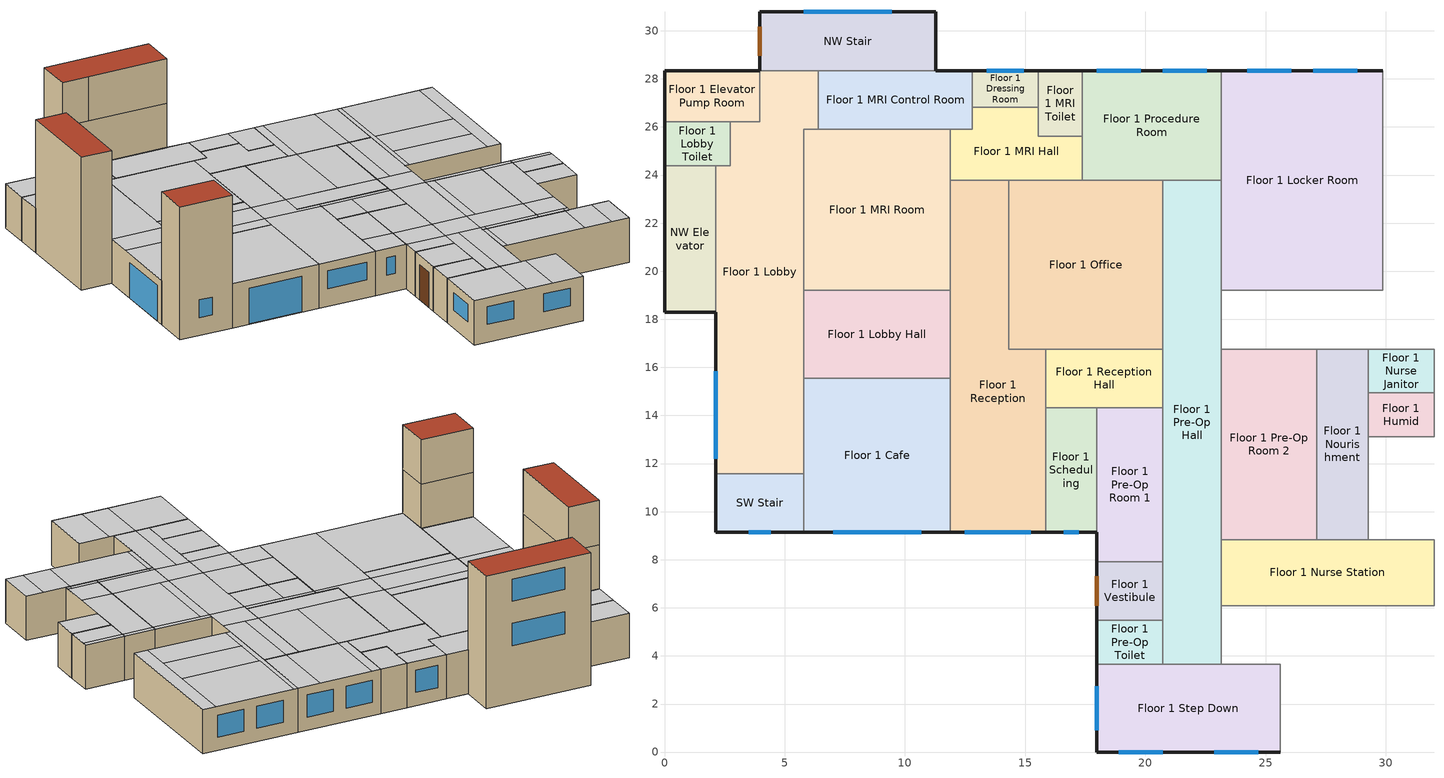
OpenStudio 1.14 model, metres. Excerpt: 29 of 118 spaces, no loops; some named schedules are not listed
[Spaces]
Floor 1 Vestibule
 floor ground: 20.73,7.92 20.73,5.49 17.98,5.49 17.98,7.92 z0
 wall outside: 17.98,7.92 17.98,5.49 z0:3.05
 wall to Floor 1 Pre-Op Hall: 20.73,5.49 20.73,7.92 z0:3.05
 wall to Floor 1 Pre-Op Room 1: 20.73,7.92 17.98,7.92 z0:3.05
 wall to Floor 1 Pre-Op Toilet: 17.98,5.49 20.73,5.49 z0:3.05
 door: 17.98,7.32 17.98,6.1 z0:2.44
 ceiling to Floor 2 Exam 1: 20.73,5.49 20.73,7.92 17.98,7.92 17.98,5.49 z3.05
Floor 1 Lobby
 floor ground: 6.4,28.35 6.4,25.91 5.79,25.91 5.79,11.58 2.13,11.58 2.13,24.38 2.74,24.38 2.74,26.21 3.96,26.21 3.96,28.35 z0
 wall outside: 2.13,18.29 2.13,11.58 z0:3.05
 wall to SW Stair: 2.13,11.58 5.79,11.58 z0:3.05
 wall to Floor 1 MRI Room: 5.79,19.2 5.79,25.91 6.4,25.91 z0:3.05
 wall to Floor 1 Elevator Pump Room: 3.96,28.35 3.96,26.21 2.74,26.21 z0:3.05
 wall to Floor 1 Lobby Toilet: 2.74,26.21 2.74,24.38 2.13,24.38 z0:3.05
 wall to Floor 1 MRI Control Room: 6.4,25.91 6.4,28.35 z0:3.05
 wall to Floor 1 Cafe: 5.79,11.58 5.79,15.54 z0:3.05
 wall to Floor 1 Lobby Hall: 5.79,15.54 5.79,19.2 z0:3.05
 wall to NW Stair: 6.4,28.35 3.96,28.35 z0:3.05
 wall to NW Elevator: 2.13,24.38 2.13,18.29 z0:3.05
 window: 2.13,15.85 2.13,12.19 z0.03:2.46
 ceiling to Floor 2 Work Hall: 5.79,16.46 5.79,18.29 2.13,18.29 2.13,16.46 z3.05
 ceiling to Floor 2 Work: 5.79,18.29 5.79,25.91 6.4,25.91 6.4,28.35 3.96,28.35 3.96,26.21 2.74,26.21 2.74,24.38 2.13,24.38 2.13,18.29 z3.05
 ceiling to Floor 2 Reception: 5.79,11.58 5.79,16.46 2.13,16.46 2.13,11.58 z3.05
Floor 1 Scheduling
 floor ground: 17.98,14.33 17.98,9.14 15.85,9.14 15.85,14.33 z0
 wall outside: 15.85,9.14 17.98,9.14 z0:3.05
 wall to Floor 1 Reception: 15.85,14.33 15.85,9.14 z0:3.05
 wall to Floor 1 Pre-Op Room 1: 17.98,9.14 17.98,14.33 z0:3.05
 wall to Floor 1 Reception Hall: 17.98,14.33 15.85,14.33 z0:3.05
 window: 16.61,9.14 17.22,9.14 z1.22:2.44
 ceiling to Floor 2 Reception Toilet: 17.98,10.97 17.98,14.33 15.85,14.33 15.85,10.97 z3.05
 ceiling to Floor 2 Reception Hall: 17.98,9.14 17.98,10.97 15.85,10.97 15.85,9.14 z3.05
SW Stair
 floor ground: 5.79,11.58 5.79,9.14 2.13,9.14 2.13,11.58 z0
 wall outside: 2.13,11.58 2.13,9.14 5.79,9.14 z0:9.14
 wall to Floor 3 Undeveloped 2: 5.79,9.14 5.79,11.58 2.13,11.58 z6.1:9.14
 wall to Floor 1 Cafe: 5.79,9.14 5.79,11.58 z0:3.05
 wall to Floor 2 Reception: 5.79,9.14 5.79,11.58 2.13,11.58 z3.05:6.1
 window: 3.51,9.14 4.42,9.14 z1.22:2.44
 roof outside: 5.79,9.14 5.79,11.58 2.13,11.58 2.13,9.14 z9.14
Floor 1 Lobby Hall
 floor ground: 11.89,19.2 11.89,15.54 5.79,15.54 5.79,19.2 z0
 wall to Floor 1 MRI Room: 11.89,19.2 5.79,19.2 z0:3.05
 wall to Floor 1 Cafe: 5.79,15.54 11.89,15.54 z0:3.05
 wall to Floor 1 Reception: 11.89,15.54 11.89,19.2 z0:3.05
 ceiling to Floor 2 Work Hall: 11.89,16.46 11.89,18.29 5.79,18.29 5.79,16.46 z3.05
 ceiling to Floor 2 Work: 11.89,18.29 11.89,19.2 5.79,19.2 5.79,18.29 z3.05
 ceiling to Floor 2 Reception: 11.89,15.54 11.89,16.46 5.79,16.46 5.79,15.54 z3.05
Floor 1 Pre-Op Room 1
 floor ground: 20.73,14.33 20.73,7.92 17.98,7.92 17.98,14.33 z0
 wall outside: 17.98,9.14 17.98,7.92 z0:3.05
 wall to Floor 1 Reception Hall: 20.73,14.33 17.98,14.33 z0:3.05
 wall to Floor 1 Pre-Op Hall: 20.73,7.92 20.73,14.33 z0:3.05
 ceiling to Floor 2 Scheduling 2: 20.73,10.97 20.73,14.33 17.98,14.33 17.98,10.97 z3.05
 ceiling to Floor 2 Reception Hall: 20.73,9.14 20.73,10.97 17.98,10.97 17.98,9.14 z3.05
 ceiling to Floor 2 Exam 1: 20.73,7.92 20.73,9.14 17.98,9.14 17.98,7.92 z3.05
Floor 1 MRI Hall
 floor ground: 15.54,26.82 15.54,25.6 17.37,25.6 17.37,23.77 11.89,23.77 11.89,25.91 12.8,25.91 12.8,26.82 z0
 wall to Floor 1 MRI Toilet: 17.37,25.6 15.54,25.6 15.54,26.82 z0:3.05
 wall to Floor 1 Dressing Room: 15.54,26.82 12.8,26.82 z0:3.05
 wall to Floor 1 Office: 14.33,23.77 17.37,23.77 z0:3.05
 wall to Floor 1 MRI Room: 11.89,25.91 11.89,23.77 z0:3.05
 wall to Floor 1 MRI Control Room: 12.8,26.82 12.8,25.91 11.89,25.91 z0:3.05
 wall to Floor 1 Reception: 11.89,23.77 14.33,23.77 z0:3.05
 wall to Floor 1 Procedure Room: 17.37,23.77 17.37,25.6 z0:3.05
 ceiling to Floor 2 Work: 17.37,23.77 17.37,25.6 15.54,25.6 15.54,26.82 12.8,26.82 12.8,25.91 11.89,25.91 11.89,23.77 z3.05
Floor 1 Pre-Op Hall
 floor ground: 23.16,23.77 23.16,3.66 20.73,3.66 20.73,23.77 z0
 wall to Floor 1 Nurse Hall: 23.16,3.66 23.16,6.1 z0:3.05
 wall to Floor 1 Office: 20.73,23.77 20.73,16.76 z0:3.05
 wall to Floor 1 Locker Room Hall: 23.16,16.76 23.16,19.2 z0:3.05
 wall to Floor 1 Pre-Op Room 2: 23.16,8.84 23.16,16.76 z0:3.05
 wall to Floor 1 Procedure Room: 23.16,23.77 20.73,23.77 z0:3.05
 wall to Floor 1 Nurse Station: 23.16,6.1 23.16,8.84 z0:3.05
 wall to Floor 1 Step Down: 20.73,3.66 23.16,3.66 z0:3.05
 wall to Floor 1 Locker Room: 23.16,19.2 23.16,23.77 z0:3.05
 wall to Floor 1 Pre-Op Toilet: 20.73,5.49 20.73,3.66 z0:3.05
 wall to Floor 1 Reception Hall: 20.73,16.76 20.73,14.33 z0:3.05
 ceiling to Floor 2 Exam 1: 21.64,3.66 21.64,9.14 20.73,9.14 20.73,3.66 z3.05
 ceiling to Floor 2 Exam Hall 1: 23.16,3.66 23.16,9.14 21.64,9.14 21.64,3.66 z3.05
 ceiling to Floor 2 Work Hall: 23.16,16.46 23.16,18.29 20.73,18.29 20.73,16.46 z3.05
 ceiling to Floor 2 Exam Hall 6: 23.16,18.29 23.16,23.77 21.64,23.77 21.64,18.29 z3.05
 ceiling to Floor 2 Exam 9: 21.64,18.29 21.64,23.77 20.73,23.77 20.73,18.29 z3.05
 ceiling to Floor 2 Scheduling 2: 23.16,10.97 23.16,16.46 20.73,16.46 20.73,10.97 z3.05
 ceiling to Floor 2 Reception Hall: 23.16,9.14 23.16,10.97 20.73,10.97 20.73,9.14 z3.05
NW Elevator
 floor ground: 2.13,24.38 2.13,18.29 0,18.29 0,24.38 z0
 wall outside: 0,24.38 0,18.29 2.13,18.29 z0:9.14
 wall to Floor 3 Office Toilet: 2.13,24.38 0,24.38 z6.1:9.14
 wall to Floor 1 Lobby Toilet: 2.13,24.38 0,24.38 z0:3.05
 wall to Floor 3 Elevator Hall: 2.13,18.29 2.13,24.38 z6.1:9.14
 wall to Floor 2 Work Toilet: 2.13,24.38 0,24.38 z3.05:6.1
 wall to Floor 2 Work: 2.13,18.29 2.13,24.38 z3.05:6.1
 roof outside: 2.13,18.29 2.13,24.38 0,24.38 0,18.29 z9.14
Floor 1 Reception
 floor ground: 14.33,23.77 14.33,16.76 15.85,16.76 15.85,9.14 11.89,9.14 11.89,23.77 z0
 wall outside: 11.89,9.14 15.85,9.14 z0:3.05
 wall to Floor 1 Cafe: 11.89,15.54 11.89,9.14 z0:3.05
 wall to Floor 1 Reception Hall: 15.85,14.33 15.85,16.76 z0:3.05
 wall to Floor 1 Office: 15.85,16.76 14.33,16.76 14.33,23.77 z0:3.05
 wall to Floor 1 MRI Room: 11.89,23.77 11.89,19.2 z0:3.05
 window: 12.5,9.14 15.24,9.14 z1.22:2.44
 ceiling to Floor 2 Work Hall: 15.85,16.46 15.85,16.76 14.33,16.76 14.33,18.29 11.89,18.29 11.89,16.46 z3.05
 ceiling to Floor 2 Reception: 15.85,9.14 15.85,16.46 11.89,16.46 11.89,9.14 z3.05
 ceiling to Floor 2 Work: 14.33,18.29 14.33,23.77 11.89,23.77 11.89,18.29 z3.05
NW Stair
 floor ground: 11.28,30.78 11.28,28.35 3.96,28.35 3.96,30.78 z0
 wall outside: 11.28,28.35 11.28,30.78 3.96,30.78 3.96,28.35 z0:9.14
 wall to Floor 3 Office: 5.79,28.35 11.28,28.35 z6.1:9.14
 wall to Floor 1 MRI Control Room: 6.4,28.35 11.28,28.35 z0:3.05
 wall to Floor 2 Work: 3.96,28.35 11.28,28.35 z3.05:6.1
 wall to Floor 3 Elevator Hall: 3.96,28.35 5.79,28.35 z6.1:9.14
 window: 9.45,30.78 5.79,30.78 z3.96:5.49; 9.45,30.78 5.79,30.78 z7.01:8.53
 door: 3.96,30.18 3.96,28.96 z0:2.44
 roof outside: 11.28,28.35 11.28,30.78 3.96,30.78 3.96,28.35 z9.14
Floor 1 MRI Room
 floor ground: 11.89,25.91 11.89,19.2 5.79,19.2 5.79,25.91 z0
 wall to Floor 1 MRI Control Room: 11.89,25.91 6.4,25.91 z0:3.05
 ceiling to Floor 2 Work: 11.89,19.2 11.89,25.91 5.79,25.91 5.79,19.2 z3.05
Floor 1 Procedure Room
 floor ground: 23.16,28.35 23.16,23.77 17.37,23.77 17.37,28.35 z0
 wall outside: 23.16,28.35 17.37,28.35 z0:3.05
 wall to Floor 1 Locker Room: 23.16,23.77 23.16,28.35 z0:3.05
 wall to Floor 1 Office: 17.37,23.77 20.73,23.77 z0:3.05
 wall to Floor 1 MRI Toilet: 17.37,28.35 17.37,25.6 z0:3.05
 window: 19.81,28.35 17.98,28.35 / 22.56,28.35 20.73,28.35 z0.91:2.44
 ceiling to Floor 2 Work: 17.98,23.77 17.98,28.35 17.37,28.35 17.37,23.77 z3.05
 ceiling to Floor 2 Exam Hall 6: 23.16,23.77 23.16,28.35 21.64,28.35 21.64,23.77 z3.05
 ceiling to Floor 2 Exam 9: 21.64,23.77 21.64,28.35 17.98,28.35 17.98,23.77 z3.05
Floor 1 Cafe
 floor ground: 11.89,15.54 11.89,9.14 5.79,9.14 5.79,15.54 z0
 wall outside: 5.79,9.14 11.89,9.14 z0:3.05
 window: 7.01,9.14 10.67,9.14 z0.03:2.46
 ceiling to Floor 2 Reception: 11.89,9.14 11.89,15.54 5.79,15.54 5.79,9.14 z3.05
Floor 1 Pre-Op Room 2
 floor ground: 27.13,16.76 27.13,8.84 23.16,8.84 23.16,16.76 z0
 wall to Floor 1 Nurse Station: 23.16,8.84 27.13,8.84 z0:3.05
 wall to Floor 1 Locker Room Hall: 27.13,16.76 23.16,16.76 z0:3.05
 wall to Floor 1 Nourishment: 27.13,8.84 27.13,16.76 z0:3.05
 ceiling to Floor 2 Work Hall: 27.13,16.46 27.13,16.76 23.16,16.76 23.16,16.46 z3.05
 ceiling to Floor 2 Exam Hall 1: 23.47,8.84 23.47,9.14 23.16,9.14 23.16,8.84 z3.05
 ceiling to Floor 2 Exam 2: 27.13,8.84 27.13,9.14 23.47,9.14 23.47,8.84 z3.05
 ceiling to Floor 2 Reception Hall: 27.13,9.14 27.13,10.97 23.16,10.97 23.16,9.14 z3.05
 ceiling to Floor 2 Scheduling 2: 23.77,10.97 23.77,16.46 23.16,16.46 23.16,10.97 z3.05
 ceiling to Floor 2 X-Ray: 27.13,10.97 27.13,16.46 23.77,16.46 23.77,10.97 z3.05
Floor 1 Locker Room
 floor ground: 29.87,28.35 29.87,19.2 23.16,19.2 23.16,28.35 z0
 wall outside: 29.87,28.35 23.16,28.35 z0:3.05
 wall to Floor 1 Locker Room Hall: 23.16,19.2 29.87,19.2 z0:3.05
 wall to Floor 1 Lounge: 29.87,19.2 29.87,28.35 z0:3.05
 window: 28.8,28.35 26.97,28.35 / 26.06,28.35 24.23,28.35 z0.91:2.44
 ceiling to Floor 2 Exam Hall 5: 29.87,19.2 29.87,28.35 28.96,28.35 28.96,19.2 z3.05
 ceiling to Floor 2 Exam 8: 28.96,23.77 28.96,28.35 23.47,28.35 23.47,23.77 z3.05
 ceiling to Floor 2 Exam Hall 6: 23.47,19.2 23.47,28.35 23.16,28.35 23.16,19.2 z3.05
 ceiling to Floor 2 Nurse Station 2: 28.96,19.2 28.96,21.34 23.47,21.34 23.47,19.2 z3.05
 ceiling to Floor 2 Storage 3: 28.96,21.34 28.96,23.77 23.47,23.77 23.47,21.34 z3.05
Floor 1 Nurse Station
 floor ground: 32,8.84 32,6.1 23.16,6.1 23.16,8.84 z0
 wall to Floor 1 Nurse Hall: 23.16,6.1 32,6.1 z0:3.05
 wall to Floor 1 Clean: 32,8.84 29.26,8.84 z0:3.05
 wall to Floor 1 Nourishment: 29.26,8.84 27.13,8.84 z0:3.05
 wall to Floor 1 PACU: 32,6.1 32,8.84 z0:3.05
 ceiling to Floor 2 Exam Hall 2: 30.78,6.1 30.78,8.84 28.96,8.84 28.96,6.1 z3.05
 ceiling to Floor 2 Exam Hall 1: 23.47,6.1 23.47,8.84 23.16,8.84 23.16,6.1 z3.05
 ceiling to Floor 2 Exam 3: 32,6.1 32,8.84 30.78,8.84 30.78,6.1 z3.05
 ceiling to Floor 2 Exam 2: 28.96,6.1 28.96,8.84 23.47,8.84 23.47,6.1 z3.05
Floor 1 Pre-Op Toilet
 floor ground: 20.73,5.49 20.73,3.66 17.98,3.66 17.98,5.49 z0
 wall outside: 17.98,5.49 17.98,3.66 z0:3.05
 wall to Floor 1 Step Down: 17.98,3.66 20.73,3.66 z0:3.05
 ceiling to Floor 2 Exam 1: 20.73,3.66 20.73,5.49 17.98,5.49 17.98,3.66 z3.05
Floor 1 Dressing Room
 floor ground: 15.54,28.35 15.54,26.82 12.8,26.82 12.8,28.35 z0
 wall outside: 15.54,28.35 12.8,28.35 z0:3.05
 wall to Floor 1 MRI Toilet: 15.54,26.82 15.54,28.35 z0:3.05
 wall to Floor 1 MRI Control Room: 12.8,28.35 12.8,26.82 z0:3.05
 window: 14.94,28.35 13.41,28.35 z0.91:2.44
 ceiling to Floor 2 Work: 15.54,26.82 15.54,28.35 12.8,28.35 12.8,26.82 z3.05
Floor 1 Office
 floor ground: 20.73,23.77 20.73,16.76 14.33,16.76 14.33,23.77 z0
 wall to Floor 1 Reception Hall: 15.85,16.76 20.73,16.76 z0:3.05
 ceiling to Floor 2 Work Hall: 20.73,16.76 20.73,18.29 14.33,18.29 14.33,16.76 z3.05
 ceiling to Floor 2 Exam 9: 20.73,18.29 20.73,23.77 17.98,23.77 17.98,18.29 z3.05
 ceiling to Floor 2 Work: 17.98,18.29 17.98,23.77 14.33,23.77 14.33,18.29 z3.05
Floor 1 Nourishment
 floor ground: 29.26,16.76 29.26,8.84 27.13,8.84 27.13,16.76 z0
 wall to Floor 1 Nurse Janitor: 29.26,14.94 29.26,16.76 z0:3.05
 wall to Floor 1 Humid: 29.26,13.11 29.26,14.94 z0:3.05
 wall to Floor 1 Locker Room Hall: 29.26,16.76 27.13,16.76 z0:3.05
 wall to Floor 1 Clean: 29.26,8.84 29.26,13.11 z0:3.05
 ceiling to Floor 2 X-Ray: 29.26,10.97 29.26,16.46 27.13,16.46 27.13,10.97 z3.05
 ceiling to Floor 2 Exam 2: 28.96,8.84 28.96,9.14 27.13,9.14 27.13,8.84 z3.05
 ceiling to Floor 2 Reception Hall: 29.26,9.14 29.26,10.97 27.13,10.97 27.13,9.14 z3.05
 ceiling to Floor 2 Work Hall: 29.26,16.46 29.26,16.76 27.13,16.76 27.13,16.46 z3.05
 ceiling to Floor 2 Exam Hall 2: 29.26,8.84 29.26,9.14 28.96,9.14 28.96,8.84 z3.05
Floor 1 Elevator Pump Room
 floor ground: 3.96,28.35 3.96,26.21 0,26.21 0,28.35 z0
 wall outside: 3.96,28.35 0,28.35 0,26.21 z0:3.05
 wall to Floor 1 Lobby Toilet: 0,26.21 2.74,26.21 z0:3.05
 ceiling to Floor 2 Work: 3.96,26.21 3.96,28.35 2.74,28.35 2.74,26.21 z3.05
 ceiling to Floor 2 Janitor: 2.74,26.21 2.74,28.35 0,28.35 0,26.21 z3.05
Floor 1 Lobby Toilet
 floor ground: 2.74,26.21 2.74,24.38 0,24.38 0,26.21 z0
 wall outside: 0,26.21 0,24.38 z0:3.05
 ceiling to Floor 2 Work Toilet: 2.74,24.38 2.74,26.21 0,26.21 0,24.38 z3.05
Floor 1 MRI Control Room
 floor ground: 12.8,28.35 12.8,25.91 6.4,25.91 6.4,28.35 z0
 wall outside: 12.8,28.35 11.28,28.35 z0:3.05
 ceiling to Floor 2 Work: 12.8,25.91 12.8,28.35 6.4,28.35 6.4,25.91 z3.05
Floor 1 Humid
 floor ground: 32,14.94 32,13.11 29.26,13.11 29.26,14.94 z0
 wall to Floor 1 Clean: 29.26,13.11 32,13.11 z0:3.05
 wall to Floor 1 Nurse Janitor: 32,14.94 29.26,14.94 z0:3.05
 wall to Floor 1 Sterile Storage: 32,13.11 32,14.94 z0:3.05
 ceiling to Floor 2 X-Ray: 32,13.11 32,14.94 29.26,14.94 29.26,13.11 z3.05
Floor 1 Step Down
 floor ground: 25.6,3.66 25.6,0 17.98,0 17.98,3.66 z0
 wall outside: 17.98,3.66 17.98,0 25.6,0 z0:3.05
 wall to Floor 1 Nurse Hall: 25.6,3.66 23.16,3.66 z0:3.05
 wall to Floor 1 Recovery Room: 25.6,0 25.6,3.66 z0:3.05
 window: 22.86,0 24.69,0 / 18.9,0 20.73,0 / 17.98,2.74 17.98,0.91 z1.22:2.44
 ceiling to Floor 2 Exam 1: 21.64,0 21.64,3.66 17.98,3.66 17.98,0 z3.05
 ceiling to Floor 2 Exam Hall 1: 23.47,0 23.47,3.66 21.64,3.66 21.64,0 z3.05
 ceiling to Floor 2 Exam 2: 25.6,0 25.6,3.66 23.47,3.66 23.47,0 z3.05
Floor 1 Reception Hall
 floor ground: 20.73,16.76 20.73,14.33 15.85,14.33 15.85,16.76 z0
 ceiling to Floor 2 Work Hall: 20.73,16.46 20.73,16.76 15.85,16.76 15.85,16.46 z3.05
 ceiling to Floor 2 Reception Toilet: 17.98,14.33 17.98,16.46 15.85,16.46 15.85,14.33 z3.05
 ceiling to Floor 2 Scheduling 2: 20.73,14.33 20.73,16.46 17.98,16.46 17.98,14.33 z3.05
Floor 1 Nurse Janitor
 floor ground: 32,16.76 32,14.94 29.26,14.94 29.26,16.76 z0
 wall to Floor 1 Sterile Storage: 32,14.94 32,16.76 z0:3.05
 wall to Floor 1 Locker Room Hall: 32,16.76 29.26,16.76 z0:3.05
 ceiling to Floor 2 Work Hall: 32,16.46 32,16.76 29.26,16.76 29.26,16.46 z3.05
 ceiling to Floor 2 X-Ray: 32,14.94 32,16.46 29.26,16.46 29.26,14.94 z3.05
Floor 1 MRI Toilet
 floor ground: 17.37,28.35 17.37,25.6 15.54,25.6 15.54,28.35 z0
 wall outside: 17.37,28.35 15.54,28.35 z0:3.05
 ceiling to Floor 2 Work: 17.37,25.6 17.37,28.35 15.54,28.35 15.54,25.6 z3.05
[Site]
Miami Intl Ap_FL_USA: Latitude {deg}=25.82; Longitude {deg}=-80.3; Time Zone {hr}=-5; Elevation {m}=11; Terrain=City
[Building]
90.1-2013-Outpatient-ASHRAE 169-1A created: 2018-06-08 20:25:03 -0700: North Axis {deg}=0; Default Construction Set=90.1-2013 - Outpatient - ASHRAE 169-1A; Standards Building Type=Outpatient
[Site:GroundTemperature:BuildingSurface]
20.96, 20.96, 20.99, 21.06, 21.1, 21.99, 22.14, 22.18, 22.17, 21.28, 21.11, 21.01
[Site:WaterMainsTemperature]
Calculation Method=Correlation; Annual Average Outdoor Air Temperature {C}=24.4917; Maximum Difference In Monthly Average Outdoor Air Temperatures {deltaC}=8.7
[SizingPeriod:DesignDay] Barometric Pressure {Pa}=101193; Sky Clearness=0; Rain Indicator=0; Snow Indicator=0; Day of Month=21; Daylight Saving Time Indicator=0; Humidity Indicating Type=Wetbulb; Dry-Bulb Temperature Range Modifier Type=DefaultMultipliers
Name | Maximum Dry-Bulb Temperature {C} | Daily Dry-Bulb Temperature Range {deltaC} | Humidity Indicating Conditions at Maximum Dry-Bulb | Wind Speed {m/s} | Wind Direction {deg} | Month | Day Type | Solar Model Indicator | ASHRAE Taub | ASHRAE Taud
Miami Intl Ap Ann Htg 99.6% Condns DB | 8.7 | 0 | 8.7 | 3.8 | 340 | 1 | WinterDesignDay | ASHRAEClearSky
Miami Intl Ap Ann Clg .4% Condns DB=>MWB | 33.2 | 6.7 | 25.3 | 4.5 | 140 | 7 | SummerDesignDay | ASHRAETau | 0.528 | 1.905
[ClimateZones]
Climate Zone Value 1=1A
[Material:NoMass] Thermal Absorptance=0.9; Solar Absorptance=0.7
Name | Roughness | Thermal Resistance {m2-K/W} | Visible Absorptance
CP02 CARPET PAD | VeryRough | 0.21648 | 0.8
Typical Insulation R-0.54; Typical Insulation R-0.54 1 | Smooth | 0.0945033 | 0.7
Typical Carpet Pad | Smooth | 0.21648 | 0.8
Typical Insulation R-5.89 | Smooth | 1.03652 | 0.7
Typical Insulation R-19.72 | Smooth | 3.4722 | 0.7
Typical Insulation R-0.58; Typical Insulation R-0.58 1 | Smooth | 0.101875 | 0.7
Typical Insulation R-9.34 | Smooth | 1.64441 | 0.7
Typical Insulation R-23.61 | Smooth | 4.15799 | 0.7
[Material]
Name | Roughness | Thickness {m} | Conductivity {W/m-K} | Density {kg/m3} | Specific Heat {J/kg-K} | Thermal Absorptance | Solar Absorptance | Visible Absorptance
100mm Normalweight concrete floor | MediumSmooth | 0.1016 | 2.31 | 2322 | 832
G01 13mm gypsum board | Smooth | 0.0127 | 0.16 | 800 | 1090 | 0.9 | 0.7 | 0.5
4 in. Normalweight Concrete Floor | MediumRough | 0.1016 | 2.31 | 2322 | 832 | 0.9 | 0.7 | 0.7
25mm Stucco | Smooth | 0.0254 | 0.72 | 1856 | 840 | 0.9 | 0.7 | 0.7
5/8 in. Gypsum Board | MediumSmooth | 0.0159 | 0.16 | 800 | 1090 | 0.9 | 0.7 | 0.7
Roof Membrane - Highly Reflective | VeryRough | 0.0095 | 0.16 | 1121.29 | 1460 | 0.75 | 0.45 | 0.7
Metal Roof Surface; F08 Metal surface | Smooth | 0.0008 | 45.28 | 7824 | 500 | 0.9 | 0.7 | 0.7
8 in. Normalweight Concrete Floor | MediumRough | 0.2032 | 2.31 | 2322 | 832 | 0.9 | 0.7 | 0.7
8 in. Concrete Block Basement Wall | MediumRough | 0.2032 | 1.326 | 1842 | 912 | 0.9 | 0.7 | 0.7
G05 25mm wood | MediumSmooth | 0.0254 | 0.15 | 608 | 1630 | 0.9 | 0.5 | 0.5
Metal Siding | Smooth | 0.0015 | 44.96 | 7688.86 | 410 | 0.9 | 0.7 | 0.7
1/2IN Gypsum | Smooth | 0.0127 | 0.16 | 784.9 | 830 | 0.9 | 0.4 | 0.4
Metal Roof Surface - Highly Reflective | Smooth | 0.0008 | 45.28 | 7824 | 500 | 0.75 | 0.45 | 0.7
6 in. Normalweight Concrete Floor | MediumRough | 0.1524 | 2.31 | 2322 | 832 | 0.9 | 0.7 | 0.7
Std Wood 6inch | MediumSmooth | 0.15 | 0.12 | 540 | 1210 | 0.9 | 0.7 | 0.7
[Construction]
Typical Insulated Exterior Mass Floor R-3.11: Typical Insulation R-0.54, 4 in. Normalweight Concrete Floor, Typical Carpet Pad
Typical Insulated Steel Framed Exterior Wall R-8.06: 25mm Stucco, 5/8 in. Gypsum Board, Typical Insulation R-5.89, 5/8 in. Gypsum Board
Typical IEAD Roof - Highly Reflective R-20.83: Roof Membrane - Highly Reflective, Typical Insulation R-19.72, Metal Roof Surface
Typical Interior Floor: 100mm Normalweight concrete floor, CP02 CARPET PAD
Typical Interior Wall: G01 13mm gypsum board, G01 13mm gypsum board
Typical Interior Ceiling: CP02 CARPET PAD, 100mm Normalweight concrete floor
Typical Insulated Carpeted 8in Slab Floor: 8 in. Normalweight Concrete Floor, Typical Carpet Pad
Typical Insulated Basement Mass Wall: 8 in. Concrete Block Basement Wall
U 0.60 SHGC 0.25 Dbl 2.5mm air: Glass_2175_LayerAvg, Gap_1_W_0_0025, Glass_2022F_LayerAvg
Typical Insulated Metal Door R-1.43: F08 Metal surface, Typical Insulation R-0.58
Typical Overhead Door: Typical Insulation R-0.54 1
Window_U_0.75_SHGC_0.35_Skylight_Frame_Width_2.339_in: Glass_2052_LayerAvg, Gap_1_W_0_0018, Glass_2027F_LayerAvg
Typical Interior Window: Clear 3mm
Typical Interior Door; Typical Interior Partition: G05 25mm wood
Typical Insulated Exterior Mass Floor R-3.11 1: Typical Insulation R-0.54 1, 4 in. Normalweight Concrete Floor, Typical Carpet Pad
Typical Insulated Metal Building Wall R-10.64: Metal Siding, Typical Insulation R-9.34, 1/2IN Gypsum
Typical Insulated Metal Building Roof - Highly Reflective R-24.39: Metal Roof Surface - Highly Reflective, Typical Insulation R-23.61
Typical Insulated Carpeted 6in Slab Floor: 6 in. Normalweight Concrete Floor, Typical Carpet Pad
Typical Insulated Metal Door R-1.43 1: F08 Metal surface, Typical Insulation R-0.58 1
InteriorFurnishings: Std Wood 6inch
[DefaultConstructionSet] Interior Partition Construction=Typical Interior Partition
Name | Default Exterior Surface Constructions | Default Interior Surface Constructions | Default Ground Contact Surface Constructions | Default Exterior SubSurface Constructions | Default Interior SubSurface Constructions
90.1-2013 - Outpatient - ASHRAE 169-1A | Default Surface Constructions 1 | Default Surface Constructions 2 | Default Surface Constructions 3 | Default Sub Surface Constructions 1 | Default Sub Surface Constructions 2
90.1-2013 - Outpatient - Office - ASHRAE 169-1A | Default Surface Constructions 4 | Default Surface Constructions 5 | Default Surface Constructions 6 | Default Sub Surface Constructions 3 | Default Sub Surface Constructions 4
[DefaultSurfaceConstructions]
Name | Floor Construction | Wall Construction | Roof Ceiling Construction
Default Surface Constructions 1 | Typical Insulated Exterior Mass Floor R-3.11 | Typical Insulated Steel Framed Exterior Wall R-8.06 | Typical IEAD Roof - Highly Reflective R-20.83
Default Surface Constructions 2; Default Surface Constructions 5 | Typical Interior Floor | Typical Interior Wall | Typical Interior Ceiling
Default Surface Constructions 3 | Typical Insulated Carpeted 8in Slab Floor | Typical Insulated Basement Mass Wall
Default Surface Constructions 4 | Typical Insulated Exterior Mass Floor R-3.11 1 | Typical Insulated Metal Building Wall R-10.64 | Typical Insulated Metal Building Roof - Highly Reflective R-24.39
Default Surface Constructions 6 | Typical Insulated Carpeted 6in Slab Floor | Typical Insulated Basement Mass Wall
[DefaultSubSurfaceConstructions]
Name | Fixed Window Construction | Operable Window Construction | Door Construction | Overhead Door Construction | Skylight Construction | Tubular Daylight Dome Construction | Tubular Daylight Diffuser Construction
Default Sub Surface Constructions 1 | U 0.60 SHGC 0.25 Dbl 2.5mm air | U 0.60 SHGC 0.25 Dbl 2.5mm air | Typical Insulated Metal Door R-1.43 | Typical Overhead Door | Window_U_0.75_SHGC_0.35_Skylight_Frame_Width_2.339_in | Typical Interior Window | Typical Interior Window
Default Sub Surface Constructions 2; Default Sub Surface Constructions 4 | Typical Interior Window | Typical Interior Window | Typical Interior Door
Default Sub Surface Constructions 3 | U 0.60 SHGC 0.25 Dbl 2.5mm air | U 0.60 SHGC 0.25 Dbl 2.5mm air | Typical Insulated Metal Door R-1.43 1 | Typical Overhead Door | Window_U_0.75_SHGC_0.35_Skylight_Frame_Width_2.339_in | Typical Interior Window | Typical Interior Window
[WindowMaterial:Glazing] Optical Data Type=SpectralAverage; Infrared Transmittance at Normal Incidence=0; Back Side Infrared Hemispherical Emissivity=0.84; Dirt Correction Factor for Solar and Visible Transmittance=1; Solar Diffusing=No
Name | Thickness {m} | Solar Transmittance at Normal Incidence | Front Side Solar Reflectance at Normal Incidence | Back Side Solar Reflectance at Normal Incidence | Visible Transmittance at Normal Incidence | Front Side Visible Reflectance at Normal Incidence | Back Side Visible Reflectance at Normal Incidence | Front Side Infrared Hemispherical Emissivity | Conductivity {W/m-K}
Glass_2175_LayerAvg | 0.0086 | 0.167758 | 0.217606 | 0.437978 | 0.416044 | 0.078729 | 0.10654 | 0.84 | 1
Glass_2022F_LayerAvg | 0.0039 | 0.355897 | 0.394095 | 0.265645 | 0.677694 | 0.042734 | 0.05547 | 0.046 | 1
Glass_2052_LayerAvg | 0.00837 | 0.507767 | 0.054228 | 0.0544931 | 0.586833 | 0.05805 | 0.058397 | 0.84 | 1
Glass_2027F_LayerAvg | 0.004 | 0.369744 | 0.470069 | 0.340935 | 0.765222 | 0.0546 | 0.073741 | 0.03675 | 1
Clear 3mm | 0.003 | 0.837 | 0.075 | 0.075 | 0.898 | 0.081 | 0.081 | 0.84 | 0.9
[WindowMaterial:Gas] Gas Type=Air
Name | Thickness {m}
Gap_1_W_0_0025 | 0.0025
Gap_1_W_0_0018 | 0.0018
[Space] Building Story=Building Story 1; Part of Total Floor Area=Yes
Name | Space Type | Thermal Zone
Floor 1 Pre-Op Room 2 | Outpatient PreOp | Floor 1 Pre-Op Room 2 ZN
Floor 1 Nurse Janitor | Outpatient Janitor | Floor 1 Nurse Janitor ZN
Floor 1 Vestibule | Outpatient Hall_infil | Floor 1 Vestibule ZN
Floor 1 Lobby | Outpatient Lobby | Floor 1 Lobby ZN
Floor 1 Scheduling | Outpatient Office | Floor 1 Scheduling ZN
SW Stair | Outpatient Stair | SW Stair ZN
Floor 1 Lobby Hall | Outpatient Hall | Floor 1 Lobby Hall ZN
Floor 1 Cafe | Outpatient Cafe | Floor 1 Cafe ZN
Floor 1 Pre-Op Room 1 | Outpatient PreOp | Floor 1 Pre-Op Room 1 ZN
Floor 1 Nourishment | Outpatient NurseStation | Floor 1 Nourishment ZN
Floor 1 Lobby Toilet | Outpatient Toilet | Floor 1 Lobby Toilet ZN
Floor 1 MRI Hall | Outpatient Hall | Floor 1 MRI Hall ZN
Floor 1 Pre-Op Hall | Outpatient Hall | Floor 1 Pre-Op Hall ZN
NW Elevator | Outpatient Stair | NW Elevator ZN
Floor 1 MRI Toilet | Outpatient Toilet | Floor 1 MRI Toilet ZN
Floor 1 Reception | Outpatient Reception | Floor 1 Reception ZN
NW Stair | Outpatient Stair | NW Stair ZN
Floor 1 Elevator Pump Room | Outpatient ElevatorPumpRoom | Floor 1 Elevator Pump Room ZN
Floor 1 MRI Room | Outpatient MRI | Floor 1 MRI Room ZN
Floor 1 Procedure Room | Outpatient ProcedureRoom | Floor 1 Procedure Room ZN
Floor 1 Locker Room | Outpatient LockerRoom | Floor 1 Locker Room ZN
Floor 1 Nurse Station | Outpatient NurseStation | Floor 1 Nurse Station ZN
Floor 1 MRI Control Room | Outpatient MRI_Control | Floor 1 MRI Control Room ZN
Floor 1 Pre-Op Toilet | Outpatient Toilet | Floor 1 Pre-Op Toilet ZN
Floor 1 Dressing Room | Outpatient DressingRoom | Floor 1 Dressing Room ZN
Floor 1 Office | Outpatient Office | Floor 1 Office ZN
Floor 1 Humid | Outpatient Office | Floor 1 Humid ZN
Floor 1 Step Down | Outpatient PACU | Floor 1 Step Down ZN
Floor 1 Reception Hall | Outpatient Hall | Floor 1 Reception Hall ZN
[SpaceType] Standards Building Type=Outpatient
Name | Default Schedule Set | Design Specification Outdoor Air Object | Standards Space Type | Default Construction Set
Outpatient Cafe | Outpatient Cafe Schedule Set | Outpatient Cafe Ventilation | Cafe
Outpatient DressingRoom | Outpatient DressingRoom Schedule Set | Outpatient DressingRoom Ventilation | DressingRoom
Outpatient ElevatorPumpRoom | Outpatient ElevatorPumpRoom Schedule Set | Outpatient ElevatorPumpRoom Ventilation | ElevatorPumpRoom
Outpatient Hall | Outpatient Hall Schedule Set | Outpatient Hall Ventilation | Hall
Outpatient Hall_infil | Outpatient Hall_infil Schedule Set | Outpatient Hall_infil Ventilation | Hall_infil
Outpatient Janitor | Outpatient Janitor Schedule Set | Outpatient Janitor Ventilation | Janitor
Outpatient Lobby | Outpatient Lobby Schedule Set | Outpatient Lobby Ventilation | Lobby
Outpatient LockerRoom | Outpatient LockerRoom Schedule Set | Outpatient LockerRoom Ventilation | LockerRoom
Outpatient MRI | Outpatient MRI Schedule Set | Outpatient MRI Ventilation | MRI
Outpatient MRI_Control | Outpatient MRI_Control Schedule Set | Outpatient MRI_Control Ventilation | MRI_Control
Outpatient NurseStation | Outpatient NurseStation Schedule Set | Outpatient NurseStation Ventilation | NurseStation
Outpatient Office | Outpatient Office Schedule Set | Outpatient Office Ventilation | Office | 90.1-2013 - Outpatient - Office - ASHRAE 169-1A
Outpatient PACU | Outpatient PACU Schedule Set | Outpatient PACU Ventilation | PACU
Outpatient PreOp | Outpatient PreOp Schedule Set | Outpatient PreOp Ventilation | PreOp
Outpatient ProcedureRoom | Outpatient ProcedureRoom Schedule Set | Outpatient ProcedureRoom Ventilation | ProcedureRoom
Outpatient Stair | Outpatient Stair Schedule Set | Outpatient Stair Ventilation | Stair
Outpatient Toilet | Outpatient Toilet Schedule Set | Outpatient Toilet Ventilation | Toilet
Outpatient Reception | Outpatient Reception Schedule Set | Outpatient Reception Ventilation | Reception
[People:Definition] Number of People Calculation Method=People/Area; Fraction Radiant=0.3
Name | People per Space Floor Area {person/m2}
Outpatient Cafe People Definition | 1.07521
Outpatient DressingRoom People Definition; Outpatient Office People Definition | 0.0538196
Outpatient Lobby People Definition; Outpatient PreOp People Definition | 0.107639
Outpatient LockerRoom People Definition | 0.161566
Outpatient MRI People Definition; Outpatient MRI_Control People Definition; Outpatient NurseStation People Definition; Outpatient PACU People Definition; Outpatient ProcedureRoom People Definition | 0.215493
Outpatient Reception People Definition | 0.322594
[People] Work Efficiency Schedule=Work Efficiency Schedule; Clothing Insulation Schedule=Clothing Schedule; Air Velocity Schedule=Air Velocity Schedule
Name | People Definition | Space or SpaceType
Outpatient Cafe People | Outpatient Cafe People Definition | Outpatient Cafe
Outpatient DressingRoom People | Outpatient DressingRoom People Definition | Outpatient DressingRoom
Outpatient Lobby People | Outpatient Lobby People Definition | Outpatient Lobby
Outpatient LockerRoom People | Outpatient LockerRoom People Definition | Outpatient LockerRoom
Outpatient MRI People | Outpatient MRI People Definition | Outpatient MRI
Outpatient MRI_Control People | Outpatient MRI_Control People Definition | Outpatient MRI_Control
Outpatient NurseStation People | Outpatient NurseStation People Definition | Outpatient NurseStation
Outpatient Office People | Outpatient Office People Definition | Outpatient Office
Outpatient PACU People | Outpatient PACU People Definition | Outpatient PACU
Outpatient PreOp People | Outpatient PreOp People Definition | Outpatient PreOp
Outpatient ProcedureRoom People | Outpatient ProcedureRoom People Definition | Outpatient ProcedureRoom
Outpatient Reception People | Outpatient Reception People Definition | Outpatient Reception
[Lights:Definition] Design Level Calculation Method=Watts/Area; Fraction Radiant=0.7; Fraction Visible=0.2
Name | Watts per Space Floor Area {W/m2}
Outpatient Cafe Lights Definition | 6.99654
Outpatient DressingRoom Lights Definition; Outpatient Office Lights Definition | 11.9479
Outpatient ElevatorPumpRoom Lights Definition | 17.8681
Outpatient Hall Lights Definition; Outpatient Hall_infil Lights Definition; Outpatient Stair Lights Definition | 8.52502
Outpatient Janitor Lights Definition | 6.78126
Outpatient Lobby Lights Definition; Outpatient Reception Lights Definition | 9.68752
Outpatient LockerRoom Lights Definition | 9.9028
Outpatient MRI Lights Definition; Outpatient MRI_Control Lights Definition | 16.2535
Outpatient NurseStation Lights Definition | 7.64238
Outpatient PACU Lights Definition | 12.3785
Outpatient PreOp Lights Definition | 6.67362
Outpatient ProcedureRoom Lights Definition | 24.3264
Outpatient Toilet Lights Definition | 10.5486
[Lights] Fraction Replaceable=1
Name | Lights Definition | Space or SpaceType
Outpatient Cafe Lights | Outpatient Cafe Lights Definition | Outpatient Cafe
Outpatient DressingRoom Lights | Outpatient DressingRoom Lights Definition | Outpatient DressingRoom
Outpatient ElevatorPumpRoom Lights | Outpatient ElevatorPumpRoom Lights Definition | Outpatient ElevatorPumpRoom
Outpatient Hall Lights | Outpatient Hall Lights Definition | Outpatient Hall
Outpatient Hall_infil Lights | Outpatient Hall_infil Lights Definition | Outpatient Hall_infil
Outpatient Janitor Lights | Outpatient Janitor Lights Definition | Outpatient Janitor
Outpatient Lobby Lights | Outpatient Lobby Lights Definition | Outpatient Lobby
Outpatient LockerRoom Lights | Outpatient LockerRoom Lights Definition | Outpatient LockerRoom
Outpatient MRI Lights | Outpatient MRI Lights Definition | Outpatient MRI
Outpatient MRI_Control Lights | Outpatient MRI_Control Lights Definition | Outpatient MRI_Control
Outpatient NurseStation Lights | Outpatient NurseStation Lights Definition | Outpatient NurseStation
Outpatient Office Lights | Outpatient Office Lights Definition | Outpatient Office
Outpatient PACU Lights | Outpatient PACU Lights Definition | Outpatient PACU
Outpatient PreOp Lights | Outpatient PreOp Lights Definition | Outpatient PreOp
Outpatient ProcedureRoom Lights | Outpatient ProcedureRoom Lights Definition | Outpatient ProcedureRoom
Outpatient Reception Lights | Outpatient Reception Lights Definition | Outpatient Reception
Outpatient Stair Lights | Outpatient Stair Lights Definition | Outpatient Stair
Outpatient Toilet Lights | Outpatient Toilet Lights Definition | Outpatient Toilet
[ElectricEquipment:Definition]
Name | Design Level Calculation Method | Watts per Space Floor Area {W/m2} | Fraction Radiant | Fraction Lost | Design Level {W} | Fraction Latent
Outpatient Cafe Elec Equip Definition | Watts/Area | 10.7639 | 0.5
Outpatient DressingRoom Elec Equip Definition; Outpatient Lobby Elec Equip Definition; Outpatient Office Elec Equip Definition; Outpatient Reception Elec Equip Definition | Watts/Area | 11.8403 | 0.5
Outpatient ElevatorPumpRoom Elec Equip Definition | Watts/Area | 22.6042 | 0.1 | 0.9
Outpatient Hall Elec Equip Definition; Outpatient Hall_infil Elec Equip Definition; Outpatient Stair Elec Equip Definition; Outpatient Toilet Elec Equip Definition | Watts/Area | 4.30556 | 0.5
Outpatient Janitor Elec Equip Definition | Watts/Area | 1.07639 | 0.5
Outpatient LockerRoom Elec Equip Definition; Outpatient PACU Elec Equip Definition; Outpatient ProcedureRoom Elec Equip Definition | Watts/Area | 32.2917 | 0.5
Outpatient MRI Elec Equip Definition; Outpatient MRI_Control Elec Equip Definition | Watts/Area | 107.639 | 0.5
Outpatient NurseStation Elec Equip Definition; Outpatient PreOp Elec Equip Definition | Watts/Area | 21.5278 | 0.5
Elevator Pump Room Electric Equipment Definition | EquipmentLevel |  | 0.1 | 0.9 | 48165 | 0
[ElectricEquipment]
Name | Electric Equipment Definition | Space or SpaceType | Schedule
Outpatient Cafe Elec Equip | Outpatient Cafe Elec Equip Definition | Outpatient Cafe
Outpatient DressingRoom Elec Equip | Outpatient DressingRoom Elec Equip Definition | Outpatient DressingRoom
Outpatient ElevatorPumpRoom Elec Equip | Outpatient ElevatorPumpRoom Elec Equip Definition | Outpatient ElevatorPumpRoom
Outpatient Hall Elec Equip | Outpatient Hall Elec Equip Definition | Outpatient Hall
Outpatient Hall_infil Elec Equip | Outpatient Hall_infil Elec Equip Definition | Outpatient Hall_infil
Outpatient Janitor Elec Equip | Outpatient Janitor Elec Equip Definition | Outpatient Janitor
Outpatient Lobby Elec Equip | Outpatient Lobby Elec Equip Definition | Outpatient Lobby
Outpatient LockerRoom Elec Equip | Outpatient LockerRoom Elec Equip Definition | Outpatient LockerRoom
Outpatient MRI Elec Equip | Outpatient MRI Elec Equip Definition | Outpatient MRI
Outpatient MRI_Control Elec Equip | Outpatient MRI_Control Elec Equip Definition | Outpatient MRI_Control
Outpatient NurseStation Elec Equip | Outpatient NurseStation Elec Equip Definition | Outpatient NurseStation
Outpatient Office Elec Equip | Outpatient Office Elec Equip Definition | Outpatient Office
Outpatient PACU Elec Equip | Outpatient PACU Elec Equip Definition | Outpatient PACU
Outpatient PreOp Elec Equip | Outpatient PreOp Elec Equip Definition | Outpatient PreOp
Outpatient ProcedureRoom Elec Equip | Outpatient ProcedureRoom Elec Equip Definition | Outpatient ProcedureRoom
Outpatient Reception Elec Equip | Outpatient Reception Elec Equip Definition | Outpatient Reception
Outpatient Stair Elec Equip | Outpatient Stair Elec Equip Definition | Outpatient Stair
Outpatient Toilet Elec Equip | Outpatient Toilet Elec Equip Definition | Outpatient Toilet
Elevator Pump Room Elevator Equipment | Elevator Pump Room Electric Equipment Definition | Floor 1 Elevator Pump Room | OutPatientHealthCare BLDG_ELEVATORS
[DesignSpecification:OutdoorAir]
Name | Outdoor Air Method | Outdoor Air Flow per Person {m3/s-person} | Outdoor Air Flow per Floor Area {m3/s-m2} | Outdoor Air Flow Rate {m3/s} | Outdoor Air Flow Air Changes per Hour {1/hr}
Outpatient Cafe Ventilation | Sum | 0.00353961 | 0.0009144
Outpatient DressingRoom Ventilation; Outpatient Office Ventilation | Sum | 0 | 0.0004318 | 0 | 0
Outpatient ElevatorPumpRoom Ventilation |  | 0 | 0 |  | 0
Outpatient Hall Ventilation; Outpatient Hall_infil Ventilation; Outpatient Stair Ventilation | Sum | 0 | 0.0003048 | 0 | 0
Outpatient Janitor Ventilation | Sum | 0 | 0.0006096 | 0 | 0
Outpatient Lobby Ventilation | Sum | 0.00235974 | 0.0003048
Outpatient LockerRoom Ventilation | Sum | 0 | 0.000686054 | 0 | 0
Outpatient MRI Ventilation; Outpatient MRI_Control Ventilation | Sum |  | 0.001524
Outpatient NurseStation Ventilation | Sum | 0 | 0.000813308 | 0 | 0
Outpatient PACU Ventilation; Outpatient PreOp Ventilation | Sum | 0.00235974 | 0.00270764
Outpatient ProcedureRoom Ventilation | Sum |  | 0.004064
Outpatient Reception Ventilation | Sum | 0 | 0.00106604 | 0 | 0
Outpatient Toilet Ventilation |  | 0 | 0 | 0 | 0
[DefaultScheduleSet] Number of People Schedule=OutPatientHealthCare BLDG_OCC_SCH; People Activity Level Schedule=OutPatientHealthCare ACTIVITY_SCH; Infiltration Schedule=OutPatientHealthCare INFIL_SCH
Name | Lighting Schedule | Electric Equipment Schedule
Outpatient Cafe Schedule Set; Outpatient DressingRoom Schedule Set; Outpatient LockerRoom Schedule Set; Outpatient MRI Schedule Set; Outpatient MRI_Control Schedule Set; Outpatient NurseStation Schedule Set; Outpatient Reception Schedule Set; Outpatient Toilet Schedule Set | OutPatientHealthCare BLDG_LIGHT_SCH | OutPatientHealthCare BLDG_EQUIP_SCH_2013
Outpatient ElevatorPumpRoom Schedule Set | OutPatientHealthCare BLDG_LIGHT_STORAGE_SCH | OutPatientHealthCare ELEV_LIGHT_FAN_SCH_ADD_DF
Outpatient Hall Schedule Set; Outpatient Hall_infil Schedule Set | OutPatientHealthCare BLDG_LIGHT_CORRIDOR_SCH | OutPatientHealthCare BLDG_EQUIP_SCH_2013
Outpatient Janitor Schedule Set | OutPatientHealthCare BLDG_LIGHT_STORAGE_SCH_20102013 | OutPatientHealthCare BLDG_EQUIP_SCH_2013
Outpatient Lobby Schedule Set | OutPatientHealthCare BLDG_LIGHT_SCH | OutPatientHealthCare BLDG_EQUIP_SCH_BASE
Outpatient Office Schedule Set | OutPatientHealthCare BLDG_LIGHT_OFFICE_SCH_20102013 | OutPatientHealthCare BLDG_EQUIP_SCH_2013
Outpatient PACU Schedule Set; Outpatient PreOp Schedule Set; Outpatient ProcedureRoom Schedule Set | OutPatientHealthCare BLDG_LIGHT_EXAM_SCH | OutPatientHealthCare BLDG_EQUIP_SCH_2013
Outpatient Stair Schedule Set | OutPatientHealthCare BLDG_LIGHT_CORRIDOR_SCH | OutPatientHealthCare BLDG_EQUIP_SCH_BASE
[ThermostatSetpoint:DualSetpoint] Heating Setpoint Temperature Schedule=OutPatientHealthCare HTGSETP_SCH_YES_OPTIMUM
Name | Cooling Setpoint Temperature Schedule
Outpatient MRI Thermostat 1; Outpatient Hall Thermostat 2; Outpatient PreOp Thermostat 1; Outpatient Toilet Thermostat 1; Outpatient Stair Thermostat 2; Outpatient Toilet Thermostat 2; Outpatient Reception Thermostat 1; Outpatient Hall Thermostat 10; Outpatient Toilet Thermostat 3; Outpatient Office Thermostat 3; Outpatient Stair Thermostat 3; Outpatient NurseStation Thermostat 2; Outpatient MRI_Control Thermostat 1; Outpatient Hall Thermostat 14; Outpatient Lobby Thermostat 1; Outpatient PACU Thermostat 1; Outpatient ProcedureRoom Thermostat 1; Outpatient ElevatorPumpRoom Thermostat 1; Outpatient Hall Thermostat 16; Outpatient LockerRoom Thermostat 2; Outpatient NurseStation Thermostat 4; Outpatient DressingRoom Thermostat 1; Outpatient Hall_infil Thermostat 5; Outpatient Office Thermostat 6; Outpatient Stair Thermostat 4; Outpatient Cafe Thermostat 1; Outpatient PreOp Thermostat 2; Outpatient Office Thermostat 9 | OutPatientHealthCare CLGSETP_SCH_YES_OPTIMUM
Outpatient Janitor Thermostat 4 | OutPatientHealthCare CLGSETP_SCH_NO_SETBACK
[SpaceInfiltration:DesignFlowRate]
Name | Space or SpaceType | Schedule | Design Flow Rate Calculation Method | Flow per Exterior Surface Area {m3/s-m2} | Constant Term Coefficient | Temperature Term Coefficient | Velocity Term Coefficient | Velocity Squared Term Coefficient | Design Flow Rate {m3/s}
Floor 1 Cafe Infiltration | Floor 1 Cafe | OutPatientHealthCare INFIL_SCH | Flow/ExteriorArea | 0.000569573 | 0 | 0 | 0.224 | 0
Floor 1 Dressing Room Infiltration | Floor 1 Dressing Room | OutPatientHealthCare INFIL_SCH | Flow/ExteriorArea | 0.000569573 | 0 | 0 | 0.224 | 0
Floor 1 Elevator Pump Room Infiltration | Floor 1 Elevator Pump Room | OutPatientHealthCare INFIL_SCH | Flow/ExteriorArea | 0.000569573 | 0 | 0 | 0.224 | 0
Floor 1 Lobby Infiltration | Floor 1 Lobby | OutPatientHealthCare INFIL_SCH | Flow/ExteriorArea | 0.000569573 | 0 | 0 | 0.224 | 0
Floor 1 Lobby Toilet Infiltration | Floor 1 Lobby Toilet | OutPatientHealthCare INFIL_SCH | Flow/ExteriorArea | 0.000569573 | 0 | 0 | 0.224 | 0
Floor 1 Locker Room Infiltration | Floor 1 Locker Room | OutPatientHealthCare INFIL_SCH | Flow/ExteriorArea | 0.000569573 | 0 | 0 | 0.224 | 0
Floor 1 MRI Control Room Infiltration | Floor 1 MRI Control Room | OutPatientHealthCare INFIL_SCH | Flow/ExteriorArea | 0.000569573 | 0 | 0 | 0.224 | 0
Floor 1 MRI Toilet Infiltration | Floor 1 MRI Toilet | OutPatientHealthCare INFIL_SCH | Flow/ExteriorArea | 0.000569573 | 0 | 0 | 0.224 | 0
Floor 1 Pre-Op Room 1 Infiltration | Floor 1 Pre-Op Room 1 | OutPatientHealthCare INFIL_SCH | Flow/ExteriorArea | 0.000569573 | 0 | 0 | 0.224 | 0
Floor 1 Pre-Op Toilet Infiltration | Floor 1 Pre-Op Toilet | OutPatientHealthCare INFIL_SCH | Flow/ExteriorArea | 0.000569573 | 0 | 0 | 0.224 | 0
Floor 1 Procedure Room Infiltration | Floor 1 Procedure Room | OutPatientHealthCare INFIL_SCH | Flow/ExteriorArea | 0.000569573 | 0 | 0 | 0.224 | 0
Floor 1 Reception Infiltration | Floor 1 Reception | OutPatientHealthCare INFIL_SCH | Flow/ExteriorArea | 0.000569573 | 0 | 0 | 0.224 | 0
Floor 1 Scheduling Infiltration | Floor 1 Scheduling | OutPatientHealthCare INFIL_SCH | Flow/ExteriorArea | 0.000569573 | 0 | 0 | 0.224 | 0
Floor 1 Step Down Infiltration | Floor 1 Step Down | OutPatientHealthCare INFIL_SCH | Flow/ExteriorArea | 0.000569573 | 0 | 0 | 0.224 | 0
Floor 1 Vestibule Infiltration | Floor 1 Vestibule | OutPatientHealthCare INFIL_SCH | Flow/ExteriorArea | 0.000569573 | 0 | 0 | 0.224 | 0
NW Elevator Infiltration | NW Elevator | OutPatientHealthCare INFIL_SCH | Flow/ExteriorArea | 0.000485636 | 0 | 0 | 0.224 | 0
NW Stair Infiltration | NW Stair | OutPatientHealthCare INFIL_SCH | Flow/ExteriorArea | 0.000491012 | 0 | 0 | 0.224 | 0
SW Stair Infiltration | SW Stair | OutPatientHealthCare INFIL_SCH | Flow/ExteriorArea | 0.000491012 | 0 | 0 | 0.224 | 0
Vestibule door Infiltration | Floor 1 Vestibule | OutPatientHealthCare INFIL_Door_Opening_SCH_0.144 | Flow/Space |  |  |  |  |  | 1.186
[InternalMass:Definition]
Internal Mass Definition 1: Construction=InteriorFurnishings; Design Level Calculation Method=SurfaceArea/Area; Surface Area per Space Floor Area=2
[InternalMass] Internal Mass Definition=Internal Mass Definition 1
Name | Space or SpaceType
Floor 1 Cafe Mass | Floor 1 Cafe
Floor 1 Dressing Room Mass | Floor 1 Dressing Room
Floor 1 Elevator Pump Room Mass | Floor 1 Elevator Pump Room
Floor 1 Humid Mass | Floor 1 Humid
Floor 1 Lobby Mass | Floor 1 Lobby
Floor 1 Lobby Hall Mass | Floor 1 Lobby Hall
Floor 1 Lobby Toilet Mass; Floor 1 Lobby Toilet Mass 1 | Floor 1 Lobby Toilet
Floor 1 Locker Room Mass | Floor 1 Locker Room
Floor 1 MRI Control Room Mass; Floor 1 MRI Control Room Mass 1 | Floor 1 MRI Control Room
Floor 1 MRI Hall Mass | Floor 1 MRI Hall
Floor 1 MRI Room Mass; Floor 1 MRI Room Mass 1 | Floor 1 MRI Room
Floor 1 MRI Toilet Mass; Floor 1 MRI Toilet Mass 1 | Floor 1 MRI Toilet
Floor 1 Nourishment Mass | Floor 1 Nourishment
Floor 1 Nurse Janitor Mass | Floor 1 Nurse Janitor
Floor 1 Nurse Station Mass | Floor 1 Nurse Station
Floor 1 Office Mass | Floor 1 Office
Floor 1 Pre-Op Hall Mass | Floor 1 Pre-Op Hall
Floor 1 Pre-Op Room 1 Mass | Floor 1 Pre-Op Room 1
Floor 1 Pre-Op Room 2 Mass | Floor 1 Pre-Op Room 2
Floor 1 Pre-Op Toilet Mass; Floor 1 Pre-Op Toilet Mass 1 | Floor 1 Pre-Op Toilet
Floor 1 Procedure Room Mass | Floor 1 Procedure Room
Floor 1 Reception Mass | Floor 1 Reception
Floor 1 Reception Hall Mass | Floor 1 Reception Hall
Floor 1 Scheduling Mass | Floor 1 Scheduling
Floor 1 Step Down Mass | Floor 1 Step Down
Floor 1 Vestibule Mass | Floor 1 Vestibule
NW Elevator Mass | NW Elevator
NW Stair Mass | NW Stair
SW Stair Mass | SW Stair
[ThermalZone] Use Ideal Air Loads=No
Name | Thermostat
Floor 1 MRI Room ZN | Outpatient MRI Thermostat 1
Floor 1 Lobby Hall ZN | Outpatient Hall Thermostat 2
Floor 1 Pre-Op Room 2 ZN | Outpatient PreOp Thermostat 1
Floor 1 Pre-Op Toilet ZN | Outpatient Toilet Thermostat 1
NW Stair ZN | Outpatient Stair Thermostat 2
Floor 1 MRI Toilet ZN | Outpatient Toilet Thermostat 2
Floor 1 Reception ZN | Outpatient Reception Thermostat 1
Floor 1 Nurse Janitor ZN | Outpatient Janitor Thermostat 4
Floor 1 MRI Hall ZN | Outpatient Hall Thermostat 10
Floor 1 Lobby Toilet ZN | Outpatient Toilet Thermostat 3
Floor 1 Scheduling ZN | Outpatient Office Thermostat 3
NW Elevator ZN | Outpatient Stair Thermostat 3
Floor 1 Nourishment ZN | Outpatient NurseStation Thermostat 2
Floor 1 MRI Control Room ZN | Outpatient MRI_Control Thermostat 1
Floor 1 Pre-Op Hall ZN | Outpatient Hall Thermostat 14
Floor 1 Lobby ZN | Outpatient Lobby Thermostat 1
Floor 1 Step Down ZN | Outpatient PACU Thermostat 1
Floor 1 Procedure Room ZN | Outpatient ProcedureRoom Thermostat 1
Floor 1 Elevator Pump Room ZN | Outpatient ElevatorPumpRoom Thermostat 1
Floor 1 Reception Hall ZN | Outpatient Hall Thermostat 16
Floor 1 Locker Room ZN | Outpatient LockerRoom Thermostat 2
Floor 1 Nurse Station ZN | Outpatient NurseStation Thermostat 4
Floor 1 Dressing Room ZN | Outpatient DressingRoom Thermostat 1
Floor 1 Vestibule ZN | Outpatient Hall_infil Thermostat 5
Floor 1 Office ZN | Outpatient Office Thermostat 6
SW Stair ZN | Outpatient Stair Thermostat 4
Floor 1 Cafe ZN | Outpatient Cafe Thermostat 1
Floor 1 Pre-Op Room 1 ZN | Outpatient PreOp Thermostat 2
Floor 1 Humid ZN | Outpatient Office Thermostat 9
[Exterior:Lights:Definition]
Name | Design Level {W}
Occ Sensing Exterior Lights Def | 8235.95
NonDimming Exterior Lights Def | 139.05
[Exterior:Lights] Control Option=AstronomicalClock
Name | Exterior Lights Definition | Schedule
Occ Sensing Exterior Lights Def | Occ Sensing Exterior Lights Def | OutPatientHealthCare Exterior_lighting_schedule_b
NonDimming Exterior Lights Def | NonDimming Exterior Lights Def | OutPatientHealthCare Exterior_lighting_schedule_a
[BuildingStory]
Building Story 1: Nominal Z Coordinate {m}=0
[Schedule:Ruleset]
Name | Default Day Schedule | Summer Design Day Schedule | Winter Design Day Schedule
Clothing Schedule | Clothing Schedule Default Winter Clothes
Air Velocity Schedule | Air Velocity Schedule Default
Work Efficiency Schedule | Work Efficiency Schedule Default
OutPatientHealthCare BLDG_OCC_SCH | OutPatientHealthCare BLDG_OCC_SCH Default | OutPatientHealthCare BLDG_OCC_SCH Summer Design Day | OutPatientHealthCare BLDG_OCC_SCH Winter Design Day
OutPatientHealthCare ACTIVITY_SCH | OutPatientHealthCare ACTIVITY_SCH Default | OutPatientHealthCare ACTIVITY_SCH Summer Design Day | OutPatientHealthCare ACTIVITY_SCH Winter Design Day
OutPatientHealthCare BLDG_LIGHT_SCH | OutPatientHealthCare BLDG_LIGHT_SCH Default | OutPatientHealthCare BLDG_LIGHT_SCH Summer Design Day | OutPatientHealthCare BLDG_LIGHT_SCH Winter Design Day
OutPatientHealthCare BLDG_EQUIP_SCH_2013 | OutPatientHealthCare BLDG_EQUIP_SCH_2013 Default | OutPatientHealthCare BLDG_EQUIP_SCH_2013 Summer Design Day | OutPatientHealthCare BLDG_EQUIP_SCH_2013 Winter Design Day
OutPatientHealthCare INFIL_SCH | OutPatientHealthCare INFIL_SCH Default | OutPatientHealthCare INFIL_SCH Summer Design Day | OutPatientHealthCare INFIL_SCH Winter Design Day
OutPatientHealthCare HTGSETP_SCH_YES_OPTIMUM | OutPatientHealthCare HTGSETP_SCH_YES_OPTIMUM Default | OutPatientHealthCare HTGSETP_SCH_YES_OPTIMUM Summer Design Day | OutPatientHealthCare HTGSETP_SCH_YES_OPTIMUM Winter Design Day
OutPatientHealthCare CLGSETP_SCH_YES_OPTIMUM | OutPatientHealthCare CLGSETP_SCH_YES_OPTIMUM Default | OutPatientHealthCare CLGSETP_SCH_YES_OPTIMUM Summer Design Day | OutPatientHealthCare CLGSETP_SCH_YES_OPTIMUM Winter Design Day
OutPatientHealthCare BLDG_EQUIP_SCH_BASE | OutPatientHealthCare BLDG_EQUIP_SCH_BASE Default | OutPatientHealthCare BLDG_EQUIP_SCH_BASE Summer Design Day | OutPatientHealthCare BLDG_EQUIP_SCH_BASE Winter Design Day
OutPatientHealthCare BLDG_LIGHT_STORAGE_SCH | OutPatientHealthCare BLDG_LIGHT_STORAGE_SCH Default | OutPatientHealthCare BLDG_LIGHT_STORAGE_SCH Summer Design Day | OutPatientHealthCare BLDG_LIGHT_STORAGE_SCH Winter Design Day
OutPatientHealthCare BLDG_LIGHT_EXAM_SCH | OutPatientHealthCare BLDG_LIGHT_EXAM_SCH Default | OutPatientHealthCare BLDG_LIGHT_EXAM_SCH Summer Design Day | OutPatientHealthCare BLDG_LIGHT_EXAM_SCH Winter Design Day
OutPatientHealthCare BLDG_LIGHT_CORRIDOR_SCH | OutPatientHealthCare BLDG_LIGHT_CORRIDOR_SCH Default | OutPatientHealthCare BLDG_LIGHT_CORRIDOR_SCH Summer Design Day | OutPatientHealthCare BLDG_LIGHT_CORRIDOR_SCH Winter Design Day
OutPatientHealthCare BLDG_LIGHT_STORAGE_SCH_20102013 | OutPatientHealthCare BLDG_LIGHT_STORAGE_SCH_20102013 Default | OutPatientHealthCare BLDG_LIGHT_STORAGE_SCH_20102013 Summer Design Day | OutPatientHealthCare BLDG_LIGHT_STORAGE_SCH_20102013 Winter Design Day
OutPatientHealthCare CLGSETP_SCH_NO_SETBACK | OutPatientHealthCare CLGSETP_SCH_NO_SETBACK Default | OutPatientHealthCare CLGSETP_SCH_NO_SETBACK Summer Design Day | OutPatientHealthCare CLGSETP_SCH_NO_SETBACK Winter Design Day
OutPatientHealthCare BLDG_LIGHT_OFFICE_SCH_20102013 | OutPatientHealthCare BLDG_LIGHT_OFFICE_SCH_20102013 Default | OutPatientHealthCare BLDG_LIGHT_OFFICE_SCH_20102013 Summer Design Day | OutPatientHealthCare BLDG_LIGHT_OFFICE_SCH_20102013 Winter Design Day
OutPatientHealthCare BLDG_ELEVATORS | OutPatientHealthCare BLDG_ELEVATORS Default | OutPatientHealthCare BLDG_ELEVATORS Summer Design Day | OutPatientHealthCare BLDG_ELEVATORS Winter Design Day
OutPatientHealthCare INFIL_Door_Opening_SCH_0.144 | OutPatientHealthCare INFIL_Door_Opening_SCH_0.144 Default | OutPatientHealthCare INFIL_Door_Opening_SCH_0.144 Summer Design Day | OutPatientHealthCare INFIL_Door_Opening_SCH_0.144 Winter Design Day
OutPatientHealthCare Exterior_lighting_schedule_b | OutPatientHealthCare Exterior_lighting_schedule_b Default | OutPatientHealthCare Exterior_lighting_schedule_b Summer Design Day | OutPatientHealthCare Exterior_lighting_schedule_b Winter Design Day
OutPatientHealthCare Exterior_lighting_schedule_a | OutPatientHealthCare Exterior_lighting_schedule_a Default | OutPatientHealthCare Exterior_lighting_schedule_a Summer Design Day | OutPatientHealthCare Exterior_lighting_schedule_a Winter Design Day
